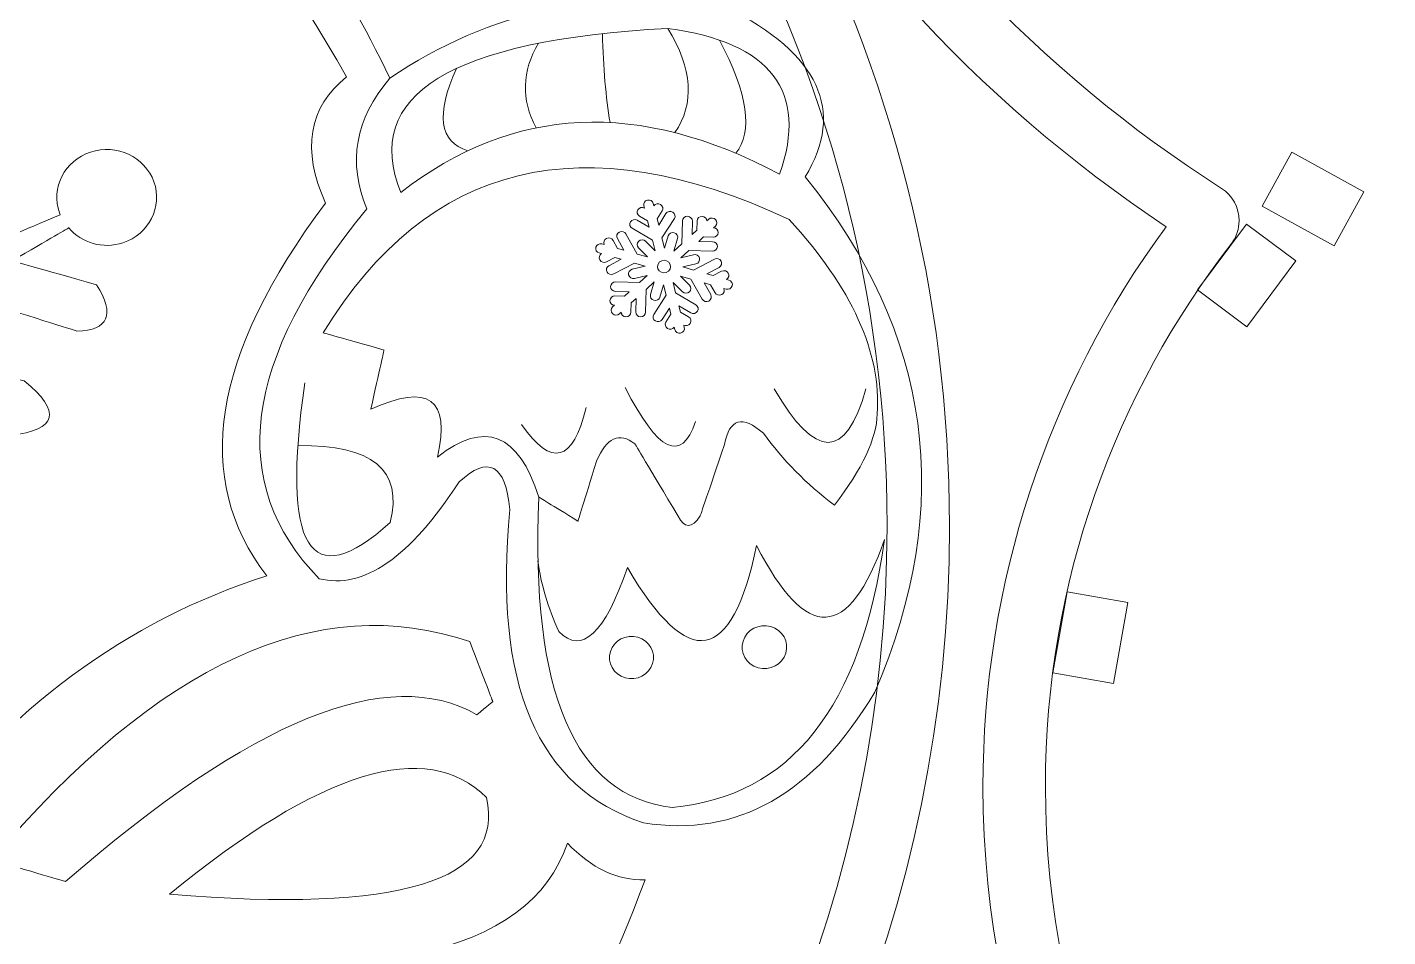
# Model space of a CAD drawing. Header units: centimetres. Extents: x -18.2 to 18.2, y -16.7 to 17.1.
# Drawn here: x 2.23 to 8.85, y 0.94 to 5.37 of the extents above; entities that cross this region are included whole.
import ezdxf

# ---------------------------------------------------------------- set-up
doc = ezdxf.new("R2010")
doc.units = ezdxf.units.CM
doc.header["$MEASUREMENT"] = 0
doc.layers.add('layer 1', color=7, linetype='Continuous')

msp = doc.modelspace()

# ---------------------------------------------------------------- linework, layer by layer
at = {"layer": 'layer 1', "color": 177, "lineweight": 9}
for points, knots in [([(-4.62021, 11.26746), (-4.61957, 10.23036), (-4.32244, 9.32137), (-3.72882, 8.54049), (-3.72882, 8.54049), (-5.59905, 7.29382), (-6.7272, 5.20259), (-6.7272, 2.94299), (-6.7272, 2.94299), (-6.7272, -0.77019), (-3.7169, -3.78052), (-0.00371, -3.78052), (-0.00371, -3.78052), (3.70947, -3.78052), (6.71978, -0.77019), (6.71978, 2.94299), (6.71978, 2.94299), (6.71978, 5.19749), (5.59665, 7.28476), (3.73376, 8.53225), (3.73376, 8.53225), (4.29677, 9.34154), (4.61279, 10.27173), (4.61279, 11.26746), (4.61279, 11.26746), (4.61279, 11.36844), (4.6092, 11.46856), (4.6028, 11.56792), (4.6028, 11.56792), (4.83694, 11.6119), (4.95529, 11.80835), (4.9578, 12.15734), (4.9578, 12.15734), (4.8979, 12.57682), (4.70947, 12.75085), (4.39249, 12.67949), (4.39249, 12.67949), (4.333, 12.86468), (4.26222, 13.04478), (4.18083, 13.21897), (4.18083, 13.21897), (3.74285, 14.26376), (2.95294, 15.02855), (1.81111, 15.51332), (1.81111, 15.51332), (1.79586, 15.51984), (1.78054, 15.52623), (1.7652, 15.5326), (1.7652, 15.5326), (1.75055, 15.53867), (1.73581, 15.54465), (1.72105, 15.55063), (1.72105, 15.55063), (1.70841, 15.55573), (1.69583, 15.56097), (1.68313, 15.56596), (1.68313, 15.56596), (1.50908, 15.63513), (1.32725, 15.69809), (1.13757, 15.75482), (1.13757, 15.75482), (1.79289, 16.91115), (-1.48764, 17.12925), (-1.01308, 15.79266), (-1.01308, 15.79266), (-1.13914, 15.75604), (-1.26186, 15.71674), (-1.38133, 15.67483), (-1.38133, 15.67483), (-1.8518, 15.5279), (-2.28995, 15.30774), (-2.68237, 15.02764), (-2.68237, 15.02764), (-3.27133, 14.62313), (-3.72694, 14.11149), (-4.04914, 13.4927), (-4.04914, 13.4927), (-4.1433, 13.32189), (-4.22718, 13.14461), (-4.29945, 12.96147), (-4.29945, 12.96147), (-4.64074, 12.93332), (-4.80315, 12.73023), (-4.78664, 12.35224), (-4.78664, 12.35224), (-4.80432, 12.08282), (-4.73894, 11.89565), (-4.59052, 11.79069), (-4.59052, 11.79069), (-4.6099, 11.61892), (-4.62021, 11.44441), (-4.62021, 11.26746)], [0, 0, 0, 0, 0.0416667, 0.0416667, 0.0416667, 0.0416667, 0.0833333, 0.0833333, 0.0833333, 0.0833333, 0.125, 0.125, 0.125, 0.125, 0.1666667, 0.1666667, 0.1666667, 0.1666667, 0.2083333, 0.2083333, 0.2083333, 0.2083333, 0.25, 0.25, 0.25, 0.25, 0.2916667, 0.2916667, 0.2916667, 0.2916667, 0.3333333, 0.3333333, 0.3333333, 0.3333333, 0.375, 0.375, 0.375, 0.375, 0.4166667, 0.4166667, 0.4166667, 0.4166667, 0.4583333, 0.4583333, 0.4583333, 0.4583333, 0.5, 0.5, 0.5, 0.5, 0.5416667, 0.5416667, 0.5416667, 0.5416667, 0.5833333, 0.5833333, 0.5833333, 0.5833333, 0.625, 0.625, 0.625, 0.625, 0.6666667, 0.6666667, 0.6666667, 0.6666667, 0.7083333, 0.7083333, 0.7083333, 0.7083333, 0.75, 0.75, 0.75, 0.75, 0.7916667, 0.7916667, 0.7916667, 0.7916667, 0.8333333, 0.8333333, 0.8333333, 0.8333333, 0.875, 0.875, 0.875, 0.875, 0.9166667, 0.9166667, 0.9166667, 0.9166667, 1, 1, 1, 1]), ([(11.49934, -2.94415), (14.04886, -2.94415), (16.11584, -0.87717), (16.11584, 1.67235), (16.11584, 1.67235), (16.11584, 2.66808), (15.79982, 3.59827), (15.23681, 4.40756), (15.23681, 4.40756), (17.0997, 5.65505), (18.22283, 7.74232), (18.22283, 9.99682), (18.22283, 9.99682), (18.22283, 13.71), (15.21252, 16.72033), (11.49934, 16.72033), (11.49934, 16.72033), (7.78615, 16.72033), (4.77585, 13.71), (4.77585, 9.99682), (4.77585, 9.99682), (4.77585, 7.73722), (5.904, 5.64599), (7.77423, 4.39932), (7.77423, 4.39932), (7.1935, 3.60753), (6.88284, 2.65731), (6.88284, 1.67235), (6.88284, 1.67235), (6.88284, -0.87717), (8.94982, -2.94415), (11.49934, -2.94415)], [0, 0, 0, 0, 0.1111111, 0.1111111, 0.1111111, 0.1111111, 0.2222222, 0.2222222, 0.2222222, 0.2222222, 0.3333333, 0.3333333, 0.3333333, 0.3333333, 0.4444444, 0.4444444, 0.4444444, 0.4444444, 0.5555556, 0.5555556, 0.5555556, 0.5555556, 0.6666667, 0.6666667, 0.6666667, 0.6666667, 0.7777778, 0.7777778, 0.7777778, 0.7777778, 1, 1, 1, 1]), ([(8.73681, 4.57006), (8.73681, 4.57006), (8.38625, 4.76271), (8.38625, 4.76271), (8.38625, 4.76271), (8.38625, 4.76271), (8.24177, 4.49979), (8.24177, 4.49979), (8.24177, 4.49979), (8.24177, 4.49979), (8.59232, 4.30715), (8.59232, 4.30715), (8.59232, 4.30715), (8.59232, 4.30715), (8.73681, 4.57006), (8.73681, 4.57006)], [0, 0, 0, 0, 0.2, 0.2, 0.2, 0.2, 0.4, 0.4, 0.4, 0.4, 0.6, 0.6, 0.6, 0.6, 1, 1, 1, 1]), ([(8.16608, 4.41261), (8.16608, 4.41261), (7.92701, 4.09192), (7.92701, 4.09192), (7.92701, 4.09192), (7.92701, 4.09192), (8.16753, 3.91261), (8.16753, 3.91261), (8.16753, 3.91261), (8.16753, 3.91261), (8.4066, 4.23331), (8.4066, 4.23331), (8.4066, 4.23331), (8.4066, 4.23331), (8.16608, 4.41261), (8.16608, 4.41261)], [0, 0, 0, 0, 0.2, 0.2, 0.2, 0.2, 0.4, 0.4, 0.4, 0.4, 0.6, 0.6, 0.6, 0.6, 1, 1, 1, 1]), ([(7.29228, 2.62053), (7.29228, 2.62053), (7.22306, 2.22657), (7.22306, 2.22657), (7.22306, 2.22657), (7.22306, 2.22657), (7.51854, 2.17465), (7.51854, 2.17465), (7.51854, 2.17465), (7.51854, 2.17465), (7.58776, 2.56862), (7.58776, 2.56862), (7.58776, 2.56862), (7.58776, 2.56862), (7.29228, 2.62053), (7.29228, 2.62053)], [0, 0, 0, 0, 0.2, 0.2, 0.2, 0.2, 0.4, 0.4, 0.4, 0.4, 0.6, 0.6, 0.6, 0.6, 1, 1, 1, 1])]:
    msp.add_open_spline(points, degree=3, knots=knots, dxfattribs=at)
at = {"layer": 'layer 1', "color": 250, "lineweight": 9}
for points, knots in [([(14.90371, 4.31954), (14.88095, 4.35134), (14.86872, 4.38947), (14.86872, 4.42858), (14.86872, 4.42858), (14.86872, 4.49229), (14.90108, 4.55165), (14.95416, 4.58587), (14.95416, 4.58587), (16.73666, 5.72609), (17.91883, 7.72326), (17.91883, 9.99683), (17.91883, 9.99683), (17.91883, 13.54222), (15.04473, 16.41632), (11.49934, 16.41632), (11.49934, 16.41632), (7.95395, 16.41632), (5.07985, 13.54222), (5.07985, 9.99683), (5.07985, 9.99683), (5.07985, 7.72365), (6.26162, 5.72678), (8.04405, 4.58616), (8.04405, 4.58616), (8.09758, 4.55165), (8.12993, 4.49229), (8.12993, 4.42858), (8.12993, 4.42858), (8.12993, 4.38947), (8.1177, 4.35134), (8.09495, 4.31952), (8.09495, 4.31952), (7.52591, 3.58883), (7.18684, 2.67023), (7.18684, 1.67235), (7.18684, 1.67235), (7.18684, -0.70938), (9.11761, -2.64015), (11.49934, -2.64015), (11.49934, -2.64015), (13.88107, -2.64015), (15.81184, -0.70938), (15.81184, 1.67235), (15.81184, 1.67235), (15.81184, 2.67024), (15.47276, 3.58885), (14.90371, 4.31954)], [0, 0, 0, 0, 0.0769231, 0.0769231, 0.0769231, 0.0769231, 0.1538462, 0.1538462, 0.1538462, 0.1538462, 0.2307692, 0.2307692, 0.2307692, 0.2307692, 0.3076923, 0.3076923, 0.3076923, 0.3076923, 0.3846154, 0.3846154, 0.3846154, 0.3846154, 0.4615385, 0.4615385, 0.4615385, 0.4615385, 0.5384615, 0.5384615, 0.5384615, 0.5384615, 0.6153846, 0.6153846, 0.6153846, 0.6153846, 0.6923077, 0.6923077, 0.6923077, 0.6923077, 0.7692308, 0.7692308, 0.7692308, 0.7692308, 0.8461538, 0.8461538, 0.8461538, 0.8461538, 1, 1, 1, 1]), ([(3.40066, 8.62027), (3.3779, 8.58847), (3.36567, 8.55034), (3.36567, 8.51123), (3.36567, 8.51123), (3.36567, 8.44752), (3.39803, 8.38816), (3.45111, 8.35394), (3.45111, 8.35394), (5.23361, 7.21372), (6.41578, 5.21655), (6.41578, 2.94298), (6.41578, 2.94298), (6.41578, -0.60241), (3.54168, -3.47651), (-0.00371, -3.47651), (-0.00371, -3.47651), (-3.5491, -3.47651), (-6.4232, -0.60241), (-6.4232, 2.94298), (-6.4232, 2.94298), (-6.4232, 5.21616), (-5.24143, 7.21303), (-3.459, 8.35365), (-3.459, 8.35365), (-3.40547, 8.38816), (-3.37312, 8.44752), (-3.37312, 8.51123), (-3.37312, 8.51123), (-3.37312, 8.55034), (-3.38535, 8.58847), (-3.4081, 8.62029), (-3.4081, 8.62029), (-3.97714, 9.35098), (-4.31621, 10.26958), (-4.31621, 11.26746), (-4.31621, 11.26746), (-4.31621, 13.64919), (-2.38544, 15.57996), (-0.00371, 15.57996), (-0.00371, 15.57996), (2.37802, 15.57996), (4.30879, 13.64919), (4.30879, 11.26746), (4.30879, 11.26746), (4.30879, 10.26957), (3.96971, 9.35096), (3.40066, 8.62027)], [0, 0, 0, 0, 0.0769231, 0.0769231, 0.0769231, 0.0769231, 0.1538462, 0.1538462, 0.1538462, 0.1538462, 0.2307692, 0.2307692, 0.2307692, 0.2307692, 0.3076923, 0.3076923, 0.3076923, 0.3076923, 0.3846154, 0.3846154, 0.3846154, 0.3846154, 0.4615385, 0.4615385, 0.4615385, 0.4615385, 0.5384615, 0.5384615, 0.5384615, 0.5384615, 0.6153846, 0.6153846, 0.6153846, 0.6153846, 0.6923077, 0.6923077, 0.6923077, 0.6923077, 0.7692308, 0.7692308, 0.7692308, 0.7692308, 0.8461538, 0.8461538, 0.8461538, 0.8461538, 1, 1, 1, 1]), ([(-2.09783, 7.38564), (-0.80159, 6.84237), (0.59614, 6.83918), (2.09533, 7.37605), (2.09533, 7.37605), (2.71088, 6.76141), (3.27384, 6.01253), (3.78422, 5.12938), (3.78422, 5.12938), (3.59833, 4.98027), (3.56413, 4.7753), (3.68161, 4.51445), (3.68161, 4.51445), (3.1274, 3.77595), (3.03193, 3.17113), (3.39519, 2.69997), (3.39519, 2.69997), (2.71059, 2.47887), (2.13467, 2.05365), (1.6674, 1.42432), (1.6674, 1.42432), (0.8028, 1.71321), (0.42554, 2.10768), (0.53561, 2.60771), (0.53561, 2.60771), (0.71343, 2.94154), (1.0029, 2.99582), (1.40402, 2.77056), (1.40402, 2.77056), (1.57043, 2.47759), (1.52507, 2.34898), (1.26791, 2.38473), (1.26791, 2.38473), (1.16316, 2.46626), (1.085, 2.44819), (1.03346, 2.33054), (1.03346, 2.33054), (0.93629, 2.12965), (1.08466, 2.0263), (1.4786, 2.02048), (1.4786, 2.02048), (1.92937, 2.22586), (2.03522, 2.5423), (1.79613, 2.96979), (1.79613, 2.96979), (1.61701, 3.22591), (1.3258, 3.3757), (0.92254, 3.41917), (0.92254, 3.41917), (0.99753, 3.57094), (1.13713, 3.63125), (1.34133, 3.6001), (1.34133, 3.6001), (1.87929, 3.45499), (2.14827, 3.38242), (2.14827, 3.38242), (2.14827, 3.38242), (2.3767, 3.41059), (2.39875, 3.49923), (2.21443, 3.64831), (2.21443, 3.64831), (1.75153, 3.75624), (1.52007, 3.81021), (1.52007, 3.81021), (1.52007, 3.81021), (1.81738, 3.97037), (1.96603, 4.05046), (1.96603, 4.05046), (1.96603, 4.05046), (2.30199, 3.9445), (2.46998, 3.89153), (2.46998, 3.89153), (2.46998, 3.89153), (2.62559, 3.89521), (2.65781, 3.9704), (2.56664, 4.11713), (2.56664, 4.11713), (2.29204, 4.19427), (2.15473, 4.23285), (2.15473, 4.23285), (2.15473, 4.23285), (2.33927, 4.34028), (2.43154, 4.394), (2.43154, 4.394), (2.43154, 4.394), (2.49407, 4.32075), (2.59655, 4.28878), (2.69524, 4.32138), (2.69524, 4.32138), (2.8221, 4.36328), (2.88963, 4.49615), (2.84605, 4.61814), (2.84605, 4.61814), (2.80247, 4.74012), (2.66429, 4.80505), (2.53742, 4.76315), (2.53742, 4.76315), (2.41055, 4.72124), (2.34303, 4.58837), (2.3866, 4.46639), (2.3866, 4.46639), (2.38765, 4.46347), (2.38875, 4.46058), (2.3899, 4.45773), (2.3899, 4.45773), (2.19189, 4.37433), (2.09294, 4.33252), (2.09294, 4.33252), (2.09294, 4.33252), (2.14308, 4.55115), (2.16815, 4.66047), (2.16815, 4.66047), (2.16815, 4.66047), (2.12298, 4.82318), (2.04964, 4.83866), (1.94812, 4.7069), (1.94812, 4.7069), (1.85886, 4.37786), (1.81423, 4.21334), (1.81423, 4.21334), (1.81423, 4.21334), (1.52363, 4.10961), (1.37833, 4.05775), (1.37833, 4.05775), (1.37833, 4.05775), (1.49527, 4.4747), (1.55374, 4.68317), (1.55374, 4.68317), (1.55374, 4.68317), (1.50799, 4.8348), (1.43213, 4.84977), (1.32617, 4.7281), (1.32617, 4.7281), (1.1706, 4.13763), (1.08989, 3.83918), (1.08404, 3.83274), (1.08404, 3.83274), (0.82432, 3.73273), (0.69447, 3.68273), (0.69447, 3.68273), (0.69447, 3.68273), (0.81952, 4.13335), (0.88205, 4.35866), (0.88205, 4.35866), (0.88205, 4.35866), (0.86347, 4.53563), (0.77186, 4.56089), (0.60721, 4.43443), (0.60721, 4.43443), (0.32856, 4.12806), (0.18924, 3.97487), (0.18924, 3.97487), (0.18924, 3.97487), (0.13816, 4.23431), (0.12965, 4.38114), (0.12965, 4.38114), (0.12965, 4.38114), (0.57445, 4.8276), (0.77981, 5.03373), (0.77981, 5.03373), (0.77981, 5.03373), (0.80427, 5.18847), (0.74148, 5.22422), (0.59144, 5.14099), (0.59144, 5.14099), (0.28999, 4.8458), (0.13927, 4.69821), (0.13927, 4.69821), (0.13927, 4.69821), (0.09162, 4.97816), (0.06779, 5.11812), (0.06779, 5.11812), (0.06779, 5.11812), (0.32932, 5.36331), (0.46009, 5.48591), (0.46009, 5.48591), (0.46009, 5.48591), (0.49427, 5.65969), (0.43654, 5.71228), (0.28688, 5.64369), (0.28688, 5.64369), (0.11328, 5.48306), (0.02649, 5.40274), (0.02649, 5.40274), (0.02649, 5.40274), (0.0104, 5.61694), (0.00415, 5.72703), (0.00415, 5.72703), (0.00415, 5.72703), (0.00876, 5.72824), (0.01338, 5.7296), (0.01796, 5.73111), (0.01796, 5.73111), (0.13338, 5.76924), (0.19482, 5.89011), (0.15517, 6.0011), (0.15517, 6.0011), (0.11552, 6.11209), (-0.0102, 6.17115), (-0.12562, 6.13303), (-0.12562, 6.13303), (-0.24105, 6.09491), (-0.30248, 5.97403), (-0.26283, 5.86305), (-0.26283, 5.86305), (-0.23537, 5.78616), (-0.16658, 5.73418), (-0.08854, 5.72219), (-0.08854, 5.72219), (-0.07768, 5.50757), (-0.07036, 5.38624), (-0.07036, 5.38624), (-0.07036, 5.38624), (-0.28815, 5.56738), (-0.39705, 5.65795), (-0.39705, 5.65795), (-0.39705, 5.65795), (-0.52412, 5.64661), (-0.56526, 5.57943), (-0.52045, 5.45644), (-0.52045, 5.45644), (-0.2568, 5.26721), (-0.12735, 5.11944), (-0.12735, 5.11944), (-0.12735, 5.11944), (-0.14225, 4.78525), (-0.14734, 4.67131), (-0.14734, 4.67131), (-0.14734, 4.67131), (-0.51583, 4.98861), (-0.70008, 5.14727), (-0.70008, 5.14727), (-0.70008, 5.14727), (-0.84384, 5.18279), (-0.88262, 5.1222), (-0.81644, 4.96551), (-0.81644, 4.96551), (-0.38633, 4.5885), (-0.16503, 4.35473), (-0.16503, 4.35473), (-0.16503, 4.35473), (-0.12277, 4.04846), (-0.10788, 3.94059), (-0.10788, 3.94059), (-0.10788, 3.94059), (-0.51361, 4.28692), (-0.71647, 4.46008), (-0.71647, 4.46008), (-0.71647, 4.46008), (-0.87294, 4.50101), (-0.93706, 4.44368), (-0.90883, 4.28809), (-0.90883, 4.28809), (-0.75535, 3.85845), (-0.67861, 3.64364), (-0.67861, 3.64364), (-0.67861, 3.64364), (-0.94724, 3.76409), (-1.08156, 3.82431), (-1.08156, 3.82431), (-1.08156, 3.82431), (-1.27224, 4.44823), (-1.36758, 4.7602), (-1.36758, 4.7602), (-1.36758, 4.7602), (-1.46475, 4.83669), (-1.53682, 4.81289), (-1.58378, 4.68879), (-1.58378, 4.68879), (-1.44299, 4.24206), (-1.3726, 4.01869), (-1.3726, 4.01869), (-1.3726, 4.01869), (-1.64941, 4.15451), (-1.78782, 4.22243), (-1.78782, 4.22243), (-1.78782, 4.22243), (-1.90576, 4.545), (-1.96473, 4.7063), (-1.96473, 4.7063), (-1.96473, 4.7063), (-2.0689, 4.81739), (-2.13544, 4.80445), (-2.16438, 4.66747), (-2.16438, 4.66747), (-2.08645, 4.41173), (-2.04748, 4.28386), (-2.04748, 4.28386), (-2.04748, 4.28386), (-2.23062, 4.36799), (-2.32489, 4.41357), (-2.32489, 4.41357), (-2.32489, 4.41357), (-2.3024, 4.46477), (-2.29869, 4.52382), (-2.31894, 4.58052), (-2.31894, 4.58052), (-2.36259, 4.70271), (-2.50099, 4.76773), (-2.62806, 4.72576), (-2.62806, 4.72576), (-2.75514, 4.68379), (-2.82277, 4.55072), (-2.77912, 4.42854), (-2.77912, 4.42854), (-2.73547, 4.30635), (-2.59707, 4.24133), (-2.47, 4.2833), (-2.47, 4.2833), (-2.43129, 4.29608), (-2.39807, 4.31734), (-2.37186, 4.34415), (-2.37186, 4.34415), (-2.20562, 4.24096), (-2.12249, 4.18936), (-2.12249, 4.18936), (-2.12249, 4.18936), (-2.38117, 4.10522), (-2.5105, 4.06315), (-2.5105, 4.06315), (-2.5105, 4.06315), (-2.61255, 3.99221), (-2.59236, 3.93754), (-2.4499, 3.89917), (-2.4499, 3.89917), (-2.09342, 4.0027), (-1.91519, 4.05446), (-1.91519, 4.05446), (-1.91519, 4.05446), (-1.65378, 3.8903), (-1.52308, 3.80822), (-1.52308, 3.80822), (-1.52308, 3.80822), (-1.97712, 3.65826), (-2.22096, 3.57773), (-2.25458, 3.56662), (-2.25458, 3.56662), (-2.31465, 3.4771), (-2.28929, 3.40801), (-2.17852, 3.35933), (-2.17852, 3.35933), (-1.55423, 3.55518), (-1.24208, 3.65311), (-1.24208, 3.65311), (-1.24208, 3.65311), (-0.95026, 3.50155), (-0.80434, 3.42578), (-0.80434, 3.42578), (-0.80434, 3.42578), (-1.31431, 3.31828), (-1.62789, 3.11721), (-1.74506, 2.82257), (-1.74506, 2.82257), (-1.90559, 2.36146), (-1.71467, 2.0901), (-1.17226, 2.0085), (-1.17226, 2.0085), (-0.90689, 2.09309), (-0.83495, 2.21498), (-0.95644, 2.37417), (-0.95644, 2.37417), (-1.0236, 2.44865), (-1.14723, 2.44139), (-1.32733, 2.35238), (-1.32733, 2.35238), (-1.52825, 2.4477), (-1.54059, 2.60631), (-1.36438, 2.82822), (-1.36438, 2.82822), (-0.99877, 3.03586), (-0.71034, 2.9878), (-0.49909, 2.68404), (-0.49909, 2.68404), (-0.26937, 2.15126), (-0.6296, 1.72368), (-1.57979, 1.4013), (-1.57979, 1.4013), (-2.16696, 2.13713), (-2.72129, 2.56866), (-3.24279, 2.69588), (-3.24279, 2.69588), (-2.97475, 3.38806), (-3.09366, 3.98405), (-3.59952, 4.48386), (-3.59952, 4.48386), (-3.55291, 4.78974), (-3.60897, 5.0256), (-3.76768, 5.19142), (-3.76768, 5.19142), (-3.32845, 5.98959), (-2.77183, 6.721), (-2.09783, 7.38564)], [0, 0, 0, 0, 0.010101, 0.010101, 0.010101, 0.010101, 0.020202, 0.020202, 0.020202, 0.020202, 0.030303, 0.030303, 0.030303, 0.030303, 0.040404, 0.040404, 0.040404, 0.040404, 0.0505051, 0.0505051, 0.0505051, 0.0505051, 0.0606061, 0.0606061, 0.0606061, 0.0606061, 0.0707071, 0.0707071, 0.0707071, 0.0707071, 0.0808081, 0.0808081, 0.0808081, 0.0808081, 0.0909091, 0.0909091, 0.0909091, 0.0909091, 0.1010101, 0.1010101, 0.1010101, 0.1010101, 0.1111111, 0.1111111, 0.1111111, 0.1111111, 0.1212121, 0.1212121, 0.1212121, 0.1212121, 0.1313131, 0.1313131, 0.1313131, 0.1313131, 0.1414141, 0.1414141, 0.1414141, 0.1414141, 0.1515152, 0.1515152, 0.1515152, 0.1515152, 0.1616162, 0.1616162, 0.1616162, 0.1616162, 0.1717172, 0.1717172, 0.1717172, 0.1717172, 0.1818182, 0.1818182, 0.1818182, 0.1818182, 0.1919192, 0.1919192, 0.1919192, 0.1919192, 0.2020202, 0.2020202, 0.2020202, 0.2020202, 0.2121212, 0.2121212, 0.2121212, 0.2121212, 0.2222222, 0.2222222, 0.2222222, 0.2222222, 0.2323232, 0.2323232, 0.2323232, 0.2323232, 0.2424242, 0.2424242, 0.2424242, 0.2424242, 0.2525253, 0.2525253, 0.2525253, 0.2525253, 0.2626263, 0.2626263, 0.2626263, 0.2626263, 0.2727273, 0.2727273, 0.2727273, 0.2727273, 0.2828283, 0.2828283, 0.2828283, 0.2828283, 0.2929293, 0.2929293, 0.2929293, 0.2929293, 0.3030303, 0.3030303, 0.3030303, 0.3030303, 0.3131313, 0.3131313, 0.3131313, 0.3131313, 0.3232323, 0.3232323, 0.3232323, 0.3232323, 0.3333333, 0.3333333, 0.3333333, 0.3333333, 0.3434343, 0.3434343, 0.3434343, 0.3434343, 0.3535354, 0.3535354, 0.3535354, 0.3535354, 0.3636364, 0.3636364, 0.3636364, 0.3636364, 0.3737374, 0.3737374, 0.3737374, 0.3737374, 0.3838384, 0.3838384, 0.3838384, 0.3838384, 0.3939394, 0.3939394, 0.3939394, 0.3939394, 0.4040404, 0.4040404, 0.4040404, 0.4040404, 0.4141414, 0.4141414, 0.4141414, 0.4141414, 0.4242424, 0.4242424, 0.4242424, 0.4242424, 0.4343434, 0.4343434, 0.4343434, 0.4343434, 0.4444444, 0.4444444, 0.4444444, 0.4444444, 0.4545455, 0.4545455, 0.4545455, 0.4545455, 0.4646465, 0.4646465, 0.4646465, 0.4646465, 0.4747475, 0.4747475, 0.4747475, 0.4747475, 0.4848485, 0.4848485, 0.4848485, 0.4848485, 0.4949495, 0.4949495, 0.4949495, 0.4949495, 0.5050505, 0.5050505, 0.5050505, 0.5050505, 0.5151515, 0.5151515, 0.5151515, 0.5151515, 0.5252525, 0.5252525, 0.5252525, 0.5252525, 0.5353535, 0.5353535, 0.5353535, 0.5353535, 0.5454545, 0.5454545, 0.5454545, 0.5454545, 0.5555556, 0.5555556, 0.5555556, 0.5555556, 0.5656566, 0.5656566, 0.5656566, 0.5656566, 0.5757576, 0.5757576, 0.5757576, 0.5757576, 0.5858586, 0.5858586, 0.5858586, 0.5858586, 0.5959596, 0.5959596, 0.5959596, 0.5959596, 0.6060606, 0.6060606, 0.6060606, 0.6060606, 0.6161616, 0.6161616, 0.6161616, 0.6161616, 0.6262626, 0.6262626, 0.6262626, 0.6262626, 0.6363636, 0.6363636, 0.6363636, 0.6363636, 0.6464646, 0.6464646, 0.6464646, 0.6464646, 0.6565657, 0.6565657, 0.6565657, 0.6565657, 0.6666667, 0.6666667, 0.6666667, 0.6666667, 0.6767677, 0.6767677, 0.6767677, 0.6767677, 0.6868687, 0.6868687, 0.6868687, 0.6868687, 0.6969697, 0.6969697, 0.6969697, 0.6969697, 0.7070707, 0.7070707, 0.7070707, 0.7070707, 0.7171717, 0.7171717, 0.7171717, 0.7171717, 0.7272727, 0.7272727, 0.7272727, 0.7272727, 0.7373737, 0.7373737, 0.7373737, 0.7373737, 0.7474747, 0.7474747, 0.7474747, 0.7474747, 0.7575758, 0.7575758, 0.7575758, 0.7575758, 0.7676768, 0.7676768, 0.7676768, 0.7676768, 0.7777778, 0.7777778, 0.7777778, 0.7777778, 0.7878788, 0.7878788, 0.7878788, 0.7878788, 0.7979798, 0.7979798, 0.7979798, 0.7979798, 0.8080808, 0.8080808, 0.8080808, 0.8080808, 0.8181818, 0.8181818, 0.8181818, 0.8181818, 0.8282828, 0.8282828, 0.8282828, 0.8282828, 0.8383838, 0.8383838, 0.8383838, 0.8383838, 0.8484848, 0.8484848, 0.8484848, 0.8484848, 0.8585859, 0.8585859, 0.8585859, 0.8585859, 0.8686869, 0.8686869, 0.8686869, 0.8686869, 0.8787879, 0.8787879, 0.8787879, 0.8787879, 0.8888889, 0.8888889, 0.8888889, 0.8888889, 0.8989899, 0.8989899, 0.8989899, 0.8989899, 0.9090909, 0.9090909, 0.9090909, 0.9090909, 0.9191919, 0.9191919, 0.9191919, 0.9191919, 0.9292929, 0.9292929, 0.9292929, 0.9292929, 0.9393939, 0.9393939, 0.9393939, 0.9393939, 0.9494949, 0.9494949, 0.9494949, 0.9494949, 0.959596, 0.959596, 0.959596, 0.959596, 0.969697, 0.969697, 0.969697, 0.969697, 0.979798, 0.979798, 0.979798, 0.979798, 1, 1, 1, 1]), ([(4.41823, 2.0225), (4.47003, 2.06544), (4.49594, 2.08691), (4.49594, 2.08691), (4.49594, 2.08691), (4.49594, 2.08691), (4.45847, 2.18428), (4.38352, 2.37903), (4.38352, 2.37903), (3.64539, 2.63051), (2.86957, 2.27614), (2.05608, 1.31593), (2.05608, 1.31593), (2.29613, 1.24543), (2.41614, 1.21019), (2.41614, 1.21019), (2.41614, 1.21019), (3.32127, 2.00008), (3.98863, 2.27086), (4.41823, 2.0225)], [0, 0, 0, 0, 0.1666667, 0.1666667, 0.1666667, 0.1666667, 0.3333333, 0.3333333, 0.3333333, 0.3333333, 0.5, 0.5, 0.5, 0.5, 0.6666667, 0.6666667, 0.6666667, 0.6666667, 1, 1, 1, 1]), ([(2.9216, 1.14857), (4.04385, 1.05501), (4.55846, 1.21206), (4.46544, 1.61973), (4.46544, 1.61973), (4.17271, 1.9101), (3.6581, 1.75305), (2.9216, 1.14857)], [0, 0, 0, 0, 0.3333333, 0.3333333, 0.3333333, 0.3333333, 1, 1, 1, 1]), ([(2.37614, 0.66815), (2.32994, 0.75345), (2.35838, 0.82419), (2.46145, 0.88036), (2.46145, 0.88036), (3.87994, 0.6782), (4.67916, 0.85049), (4.85913, 1.39724), (4.85913, 1.39724), (4.97684, 1.27488), (5.10293, 1.21516), (5.23739, 1.21808), (5.23739, 1.21808), (4.95513, 0.46615), (4.62194, -0.10099), (4.2378, -0.48335), (4.2378, -0.48335), (3.94197, 0.45955), (3.32142, 0.84338), (2.37614, 0.66815)], [0, 0, 0, 0, 0.1666667, 0.1666667, 0.1666667, 0.1666667, 0.3333333, 0.3333333, 0.3333333, 0.3333333, 0.5, 0.5, 0.5, 0.5, 0.6666667, 0.6666667, 0.6666667, 0.6666667, 1, 1, 1, 1])]:
    msp.add_open_spline(points, degree=3, knots=knots, dxfattribs=at)
at = {"layer": 'layer 1', "lineweight": 9}
for points, knots in [([(4.0655, 7.33538), (4.87719, 6.7361), (5.40069, 6.11334), (5.63602, 5.4671), (5.63602, 5.4671), (5.02825, 5.56795), (4.48137, 5.4533), (3.99535, 5.12315), (3.99535, 5.12315), (3.74828, 5.63027), (3.49274, 6.01343), (3.22873, 6.27261)], [0, 0, 0, 0, 0.25, 0.25, 0.25, 0.25, 0.5, 0.5, 0.5, 0.5, 1, 1, 1, 1]), ([(5.34861, 5.36549), (4.29032, 5.30769), (3.85668, 5.04141), (4.0477, 4.56665), (4.0477, 4.56665), (4.59535, 4.99121), (5.21035, 5.02056), (5.8927, 4.65473), (5.8927, 4.65473), (6.03307, 5.05925), (5.85171, 5.29617), (5.34861, 5.36549)], [0, 0, 0, 0, 0.25, 0.25, 0.25, 0.25, 0.5, 0.5, 0.5, 0.5, 1, 1, 1, 1]), ([(3.99535, 5.12315), (3.8258, 4.92401), (3.78839, 4.7121), (3.88311, 4.48743), (3.88311, 4.48743), (3.27681, 3.75091), (3.19918, 3.15024), (3.65021, 2.68543), (3.65021, 2.68543), (3.86604, 2.63127), (4.09316, 2.78822), (4.33158, 3.15627), (4.33158, 3.15627), (4.47468, 3.28749), (4.55733, 3.24296), (4.57953, 3.02267), (4.57953, 3.02267), (4.49619, 2.17318), (4.71308, 1.66442), (5.23021, 1.49641)], [0, 0, 0, 0, 0.1666667, 0.1666667, 0.1666667, 0.1666667, 0.3333333, 0.3333333, 0.3333333, 0.3333333, 0.5, 0.5, 0.5, 0.5, 0.6666667, 0.6666667, 0.6666667, 0.6666667, 1, 1, 1, 1]), ([(3.96632, 3.79895), (3.76903, 3.8551), (3.6704, 3.88318), (3.6704, 3.88318), (3.6704, 3.88318), (4.17964, 4.71837), (4.93566, 4.90244), (5.93842, 4.43539), (5.93842, 4.43539), (6.24503, 4.10182), (6.3882, 3.78599), (6.36791, 3.4879), (6.36791, 3.4879), (6.3647, 3.36819), (6.29519, 3.21986), (6.1594, 3.04292), (6.1594, 3.04292), (6.02227, 3.14768), (5.90723, 3.26448), (5.81429, 3.39331), (5.81429, 3.39331), (5.71085, 3.48326), (5.6476, 3.46496), (5.62455, 3.33843), (5.62455, 3.33843), (5.54534, 3.1069), (5.50573, 2.99113), (5.50573, 2.99113), (5.50573, 2.99113), (5.46507, 2.92972), (5.42922, 2.92941), (5.39816, 2.99023), (5.39816, 2.99023), (5.25786, 3.22502), (5.18771, 3.34241), (5.18771, 3.34241), (5.18771, 3.34241), (5.11247, 3.4009), (5.05016, 3.37279), (5.00081, 3.25807), (5.00081, 3.25807), (4.9408, 3.06309), (4.91079, 2.9656), (4.91079, 2.9656), (4.91079, 2.9656), (4.78387, 3.04373), (4.72041, 3.08281), (4.72041, 3.08281), (4.72041, 3.08281), (4.62148, 3.39351), (4.45673, 3.45855), (4.22619, 3.27793)], [0, 0, 0, 0, 0.0714286, 0.0714286, 0.0714286, 0.0714286, 0.1428571, 0.1428571, 0.1428571, 0.1428571, 0.2142857, 0.2142857, 0.2142857, 0.2142857, 0.2857143, 0.2857143, 0.2857143, 0.2857143, 0.3571429, 0.3571429, 0.3571429, 0.3571429, 0.4285714, 0.4285714, 0.4285714, 0.4285714, 0.5, 0.5, 0.5, 0.5, 0.5714286, 0.5714286, 0.5714286, 0.5714286, 0.6428571, 0.6428571, 0.6428571, 0.6428571, 0.7142857, 0.7142857, 0.7142857, 0.7142857, 0.7857143, 0.7857143, 0.7857143, 0.7857143, 0.8571429, 0.8571429, 0.8571429, 0.8571429, 1, 1, 1, 1]), ([(6.01689, 4.6423), (6.6352, 3.87923), (6.74825, 3.04281), (6.35604, 2.13303), (6.35604, 2.13303), (6.0605, 1.63578), (5.68522, 1.42357), (5.23021, 1.49641)], [0, 0, 0, 0, 0.3333333, 0.3333333, 0.3333333, 0.3333333, 1, 1, 1, 1]), ([(5.46601, 4.36153), (5.46601, 4.36153), (5.46768, 4.42666), (5.46768, 4.42666), (5.46768, 4.42666), (5.468, 4.4393), (5.45755, 4.44986), (5.4444, 4.45017), (5.4444, 4.45017), (5.43126, 4.45049), (5.42027, 4.44043), (5.41994, 4.42779), (5.41994, 4.42779), (5.41994, 4.42779), (5.4171, 4.31689), (5.4171, 4.31689), (5.4171, 4.31689), (5.4171, 4.31689), (5.37723, 4.28049), (5.37723, 4.28049), (5.37723, 4.28049), (5.37723, 4.28049), (5.3956, 4.34166), (5.3956, 4.34166), (5.3956, 4.34166), (5.39925, 4.35381), (5.39193, 4.36658), (5.37929, 4.37009), (5.37929, 4.37009), (5.36666, 4.3736), (5.35338, 4.36655), (5.34973, 4.3544), (5.34973, 4.3544), (5.34973, 4.3544), (5.33196, 4.29524), (5.33196, 4.29524), (5.33196, 4.29524), (5.33196, 4.29524), (5.31962, 4.34464), (5.31962, 4.34464), (5.31962, 4.34464), (5.31962, 4.34464), (5.38001, 4.43915), (5.38001, 4.43915), (5.38001, 4.43915), (5.3869, 4.44993), (5.38337, 4.46411), (5.37217, 4.47073), (5.37217, 4.47073), (5.36096, 4.47735), (5.34621, 4.47396), (5.33933, 4.46319), (5.33933, 4.46319), (5.33933, 4.46319), (5.30386, 4.40768), (5.30386, 4.40768), (5.30386, 4.40768), (5.30386, 4.40768), (5.29624, 4.43817), (5.29624, 4.43817), (5.29624, 4.43817), (5.29624, 4.43817), (5.32048, 4.47609), (5.32048, 4.47609), (5.32048, 4.47609), (5.32736, 4.48686), (5.32383, 4.50105), (5.31263, 4.50766), (5.31263, 4.50766), (5.3018, 4.51407), (5.28765, 4.51111), (5.2805, 4.50116), (5.2805, 4.50116), (5.2805, 4.50116), (5.2777, 4.51236), (5.2777, 4.51236), (5.2777, 4.51236), (5.27463, 4.52465), (5.2617, 4.53227), (5.24891, 4.52932), (5.24891, 4.52932), (5.23612, 4.52636), (5.2282, 4.51393), (5.23127, 4.50163), (5.23127, 4.50163), (5.23127, 4.50163), (5.23408, 4.49045), (5.23408, 4.49045), (5.23408, 4.49045), (5.22301, 4.49618), (5.20899, 4.49263), (5.20238, 4.48219), (5.20238, 4.48219), (5.19552, 4.47141), (5.19909, 4.45723), (5.21031, 4.45064), (5.21031, 4.45064), (5.21031, 4.45064), (5.24981, 4.42744), (5.24981, 4.42744), (5.24981, 4.42744), (5.24981, 4.42744), (5.25743, 4.39696), (5.25743, 4.39696), (5.25743, 4.39696), (5.25743, 4.39696), (5.19961, 4.43091), (5.19961, 4.43091), (5.19961, 4.43091), (5.18838, 4.4375), (5.17364, 4.43407), (5.16679, 4.42329), (5.16679, 4.42329), (5.15993, 4.41249), (5.1635, 4.39832), (5.17472, 4.39173), (5.17472, 4.39173), (5.17472, 4.39173), (5.27319, 4.33391), (5.27319, 4.33391), (5.27319, 4.33391), (5.27319, 4.33391), (5.28604, 4.28251), (5.28604, 4.28251), (5.28604, 4.28251), (5.28604, 4.28251), (5.24012, 4.3284), (5.24012, 4.3284), (5.24012, 4.3284), (5.231, 4.33751), (5.21584, 4.33779), (5.20637, 4.32903), (5.20637, 4.32903), (5.19689, 4.32025), (5.19659, 4.30568), (5.20571, 4.29657), (5.20571, 4.29657), (5.20571, 4.29657), (5.25011, 4.25219), (5.25011, 4.25219), (5.25011, 4.25219), (5.25011, 4.25219), (5.19945, 4.26661), (5.19945, 4.26661), (5.19945, 4.26661), (5.19945, 4.26661), (5.14452, 4.36416), (5.14452, 4.36416), (5.14452, 4.36416), (5.13826, 4.37528), (5.12372, 4.37944), (5.11216, 4.37342), (5.11216, 4.37342), (5.1006, 4.3674), (5.09627, 4.35342), (5.10253, 4.3423), (5.10253, 4.3423), (5.10253, 4.3423), (5.13478, 4.28501), (5.13478, 4.28501), (5.13478, 4.28501), (5.13478, 4.28501), (5.10352, 4.29391), (5.10352, 4.29391), (5.10352, 4.29391), (5.10352, 4.29391), (5.08148, 4.33305), (5.08148, 4.33305), (5.08148, 4.33305), (5.07522, 4.34418), (5.06068, 4.34833), (5.04912, 4.34231), (5.04912, 4.34231), (5.03794, 4.33649), (5.03352, 4.32323), (5.03891, 4.3123), (5.03891, 4.3123), (5.03891, 4.3123), (5.02743, 4.31557), (5.02743, 4.31557), (5.02743, 4.31557), (5.01482, 4.31916), (5.0015, 4.3122), (4.99776, 4.30007), (4.99776, 4.30007), (4.99403, 4.28796), (5.00127, 4.27514), (5.01388, 4.27155), (5.01388, 4.27155), (5.01388, 4.27155), (5.02535, 4.26828), (5.02535, 4.26828), (5.02535, 4.26828), (5.01465, 4.26193), (5.01085, 4.2485), (5.01693, 4.23776), (5.01693, 4.23776), (5.02323, 4.22666), (5.03777, 4.22253), (5.04932, 4.22859), (5.04932, 4.22859), (5.04932, 4.22859), (5.08997, 4.24989), (5.08997, 4.24989), (5.08997, 4.24989), (5.08997, 4.24989), (5.12123, 4.24099), (5.12123, 4.24099), (5.12123, 4.24099), (5.12123, 4.24099), (5.06174, 4.20982), (5.06174, 4.20982), (5.06174, 4.20982), (5.05019, 4.20377), (5.04591, 4.18977), (5.0522, 4.17867), (5.0522, 4.17867), (5.0585, 4.16757), (5.07304, 4.16345), (5.08459, 4.1695), (5.08459, 4.1695), (5.08459, 4.1695), (5.1859, 4.22259), (5.1859, 4.22259), (5.1859, 4.22259), (5.1859, 4.22259), (5.23862, 4.20758), (5.23862, 4.20758), (5.23862, 4.20758), (5.23862, 4.20758), (5.17434, 4.19229), (5.17434, 4.19229), (5.17434, 4.19229), (5.16157, 4.18926), (5.15374, 4.17677), (5.15689, 4.1645), (5.15689, 4.1645), (5.16005, 4.15223), (5.17303, 4.14469), (5.18579, 4.14773), (5.18579, 4.14773), (5.18579, 4.14773), (5.24797, 4.16251), (5.24797, 4.16251), (5.24797, 4.16251), (5.24797, 4.16251), (5.20965, 4.12753), (5.20965, 4.12753), (5.20965, 4.12753), (5.20965, 4.12753), (5.09432, 4.13057), (5.09432, 4.13057), (5.09432, 4.13057), (5.08117, 4.13091), (5.07016, 4.12089), (5.0698, 4.10825), (5.0698, 4.10825), (5.06944, 4.09561), (5.07987, 4.08502), (5.09301, 4.08467), (5.09301, 4.08467), (5.09301, 4.08467), (5.16074, 4.08289), (5.16074, 4.08289), (5.16074, 4.08289), (5.16074, 4.08289), (5.13709, 4.06131), (5.13709, 4.06131), (5.13709, 4.06131), (5.13709, 4.06131), (5.09082, 4.06253), (5.09082, 4.06253), (5.09082, 4.06253), (5.07768, 4.06287), (5.06666, 4.05285), (5.0663, 4.0402), (5.0663, 4.0402), (5.06595, 4.02799), (5.07569, 4.01767), (5.08822, 4.0167), (5.08822, 4.0167), (5.08822, 4.0167), (5.07954, 4.00877), (5.07954, 4.00877), (5.07954, 4.00877), (5.07, 4.00007), (5.06961, 3.98549), (5.07866, 3.97632), (5.07866, 3.97632), (5.08772, 3.96714), (5.10288, 3.96677), (5.11242, 3.97548), (5.11242, 3.97548), (5.11242, 3.97548), (5.1211, 3.9834), (5.1211, 3.9834), (5.1211, 3.9834), (5.12146, 3.97132), (5.13166, 3.96143), (5.14438, 3.96113), (5.14438, 3.96113), (5.15752, 3.96082), (5.16851, 3.97088), (5.16883, 3.98351), (5.16883, 3.98351), (5.16883, 3.98351), (5.16997, 4.02801), (5.16997, 4.02801), (5.16997, 4.02801), (5.16997, 4.02801), (5.19361, 4.04959), (5.19361, 4.04959), (5.19361, 4.04959), (5.19361, 4.04959), (5.19195, 3.98446), (5.19195, 3.98446), (5.19195, 3.98446), (5.19162, 3.97183), (5.20208, 3.96126), (5.21523, 3.96095), (5.21523, 3.96095), (5.22837, 3.96064), (5.23936, 3.97069), (5.23968, 3.98334), (5.23968, 3.98334), (5.23968, 3.98334), (5.24253, 4.09423), (5.24253, 4.09423), (5.24253, 4.09423), (5.24253, 4.09423), (5.2824, 4.13063), (5.2824, 4.13063), (5.2824, 4.13063), (5.2824, 4.13063), (5.26402, 4.06946), (5.26402, 4.06946), (5.26402, 4.06946), (5.26037, 4.05731), (5.2677, 4.04454), (5.28033, 4.04103), (5.28033, 4.04103), (5.29297, 4.03753), (5.30625, 4.04458), (5.3099, 4.05672), (5.3099, 4.05672), (5.3099, 4.05672), (5.32767, 4.11588), (5.32767, 4.11588), (5.32767, 4.11588), (5.32767, 4.11588), (5.34001, 4.06649), (5.34001, 4.06649), (5.34001, 4.06649), (5.34001, 4.06649), (5.27961, 3.97197), (5.27961, 3.97197), (5.27961, 3.97197), (5.27273, 3.96119), (5.27625, 3.94701), (5.28745, 3.94039), (5.28745, 3.94039), (5.29866, 3.93377), (5.31341, 3.93716), (5.32029, 3.94793), (5.32029, 3.94793), (5.32029, 3.94793), (5.35576, 4.00344), (5.35576, 4.00344), (5.35576, 4.00344), (5.35576, 4.00344), (5.36338, 3.97296), (5.36338, 3.97296), (5.36338, 3.97296), (5.36338, 3.97296), (5.33915, 3.93503), (5.33915, 3.93503), (5.33915, 3.93503), (5.33226, 3.92426), (5.33579, 3.91008), (5.34699, 3.90346), (5.34699, 3.90346), (5.35783, 3.89706), (5.37198, 3.90001), (5.37912, 3.90996), (5.37912, 3.90996), (5.37912, 3.90996), (5.38192, 3.89877), (5.38192, 3.89877), (5.38192, 3.89877), (5.38499, 3.88647), (5.39792, 3.87885), (5.41072, 3.88181), (5.41072, 3.88181), (5.4235, 3.88477), (5.43142, 3.8972), (5.42835, 3.90949), (5.42835, 3.90949), (5.42835, 3.90949), (5.42555, 3.92068), (5.42555, 3.92068), (5.42555, 3.92068), (5.43661, 3.91495), (5.45063, 3.91849), (5.45725, 3.92893), (5.45725, 3.92893), (5.4641, 3.93972), (5.46054, 3.9539), (5.44932, 3.96049), (5.44932, 3.96049), (5.44932, 3.96049), (5.40981, 3.98368), (5.40981, 3.98368), (5.40981, 3.98368), (5.40981, 3.98368), (5.40219, 4.01416), (5.40219, 4.01416), (5.40219, 4.01416), (5.40219, 4.01416), (5.46001, 3.98021), (5.46001, 3.98021), (5.46001, 3.98021), (5.47124, 3.97362), (5.48598, 3.97705), (5.49284, 3.98784), (5.49284, 3.98784), (5.49969, 3.99863), (5.49613, 4.01281), (5.4849, 4.0194), (5.4849, 4.0194), (5.4849, 4.0194), (5.38644, 4.07721), (5.38644, 4.07721), (5.38644, 4.07721), (5.38644, 4.07721), (5.37359, 4.12862), (5.37359, 4.12862), (5.37359, 4.12862), (5.37359, 4.12862), (5.4195, 4.08273), (5.4195, 4.08273), (5.4195, 4.08273), (5.42862, 4.07362), (5.44378, 4.07334), (5.45326, 4.0821), (5.45326, 4.0821), (5.46273, 4.09087), (5.46302, 4.10545), (5.45391, 4.11455), (5.45391, 4.11455), (5.45391, 4.11455), (5.4095, 4.15894), (5.4095, 4.15894), (5.4095, 4.15894), (5.4095, 4.15894), (5.46017, 4.14452), (5.46017, 4.14452), (5.46017, 4.14452), (5.46017, 4.14452), (5.5151, 4.04696), (5.5151, 4.04696), (5.5151, 4.04696), (5.52137, 4.03584), (5.5359, 4.03169), (5.54747, 4.0377), (5.54747, 4.0377), (5.55902, 4.04372), (5.56336, 4.05771), (5.55709, 4.06883), (5.55709, 4.06883), (5.55709, 4.06883), (5.52484, 4.12611), (5.52484, 4.12611), (5.52484, 4.12611), (5.52484, 4.12611), (5.5561, 4.11722), (5.5561, 4.11722), (5.5561, 4.11722), (5.5561, 4.11722), (5.57814, 4.07807), (5.57814, 4.07807), (5.57814, 4.07807), (5.5844, 4.06695), (5.59894, 4.06279), (5.6105, 4.06881), (5.6105, 4.06881), (5.62169, 4.07463), (5.6261, 4.0879), (5.62072, 4.09882), (5.62072, 4.09882), (5.62072, 4.09882), (5.63219, 4.09556), (5.63219, 4.09556), (5.63219, 4.09556), (5.6448, 4.09197), (5.65813, 4.09893), (5.66186, 4.11105), (5.66186, 4.11105), (5.66559, 4.12318), (5.65835, 4.13599), (5.64574, 4.13958), (5.64574, 4.13958), (5.64574, 4.13958), (5.63427, 4.14284), (5.63427, 4.14284), (5.63427, 4.14284), (5.64496, 4.14919), (5.64878, 4.16263), (5.64269, 4.17337), (5.64269, 4.17337), (5.6364, 4.18447), (5.62184, 4.18859), (5.61029, 4.18254), (5.61029, 4.18254), (5.61029, 4.18254), (5.56965, 4.16124), (5.56965, 4.16124), (5.56965, 4.16124), (5.56965, 4.16124), (5.5384, 4.17013), (5.5384, 4.17013), (5.5384, 4.17013), (5.5384, 4.17013), (5.59788, 4.20131), (5.59788, 4.20131), (5.59788, 4.20131), (5.60943, 4.20736), (5.61371, 4.22135), (5.60742, 4.23245), (5.60742, 4.23245), (5.60113, 4.24355), (5.58658, 4.24767), (5.57503, 4.24162), (5.57503, 4.24162), (5.57503, 4.24162), (5.47373, 4.18854), (5.47373, 4.18854), (5.47373, 4.18854), (5.47373, 4.18854), (5.42101, 4.20354), (5.42101, 4.20354), (5.42101, 4.20354), (5.42101, 4.20354), (5.48529, 4.21883), (5.48529, 4.21883), (5.48529, 4.21883), (5.49805, 4.22187), (5.50589, 4.23436), (5.50273, 4.24662), (5.50273, 4.24662), (5.49958, 4.2589), (5.48659, 4.26644), (5.47383, 4.2634), (5.47383, 4.2634), (5.47383, 4.2634), (5.41166, 4.24862), (5.41166, 4.24862), (5.41166, 4.24862), (5.41166, 4.24862), (5.44998, 4.28359), (5.44998, 4.28359), (5.44998, 4.28359), (5.44998, 4.28359), (5.5653, 4.28056), (5.5653, 4.28056), (5.5653, 4.28056), (5.57845, 4.28021), (5.58946, 4.29024), (5.58983, 4.30288), (5.58983, 4.30288), (5.59017, 4.31551), (5.57975, 4.32611), (5.56661, 4.32645), (5.56661, 4.32645), (5.56661, 4.32645), (5.49888, 4.32823), (5.49888, 4.32823), (5.49888, 4.32823), (5.49888, 4.32823), (5.52253, 4.34982), (5.52253, 4.34982), (5.52253, 4.34982), (5.52253, 4.34982), (5.56881, 4.3486), (5.56881, 4.3486), (5.56881, 4.3486), (5.58195, 4.34826), (5.59296, 4.35828), (5.59332, 4.37092), (5.59332, 4.37092), (5.59368, 4.38314), (5.58393, 4.39345), (5.5714, 4.39443), (5.5714, 4.39443), (5.5714, 4.39443), (5.58008, 4.40235), (5.58008, 4.40235), (5.58008, 4.40235), (5.58962, 4.41106), (5.59001, 4.42563), (5.58096, 4.43481), (5.58096, 4.43481), (5.5719, 4.44398), (5.55674, 4.44435), (5.54721, 4.43565), (5.54721, 4.43565), (5.54721, 4.43565), (5.53852, 4.42772), (5.53852, 4.42772), (5.53852, 4.42772), (5.53817, 4.4398), (5.52797, 4.44969), (5.51525, 4.45), (5.51525, 4.45), (5.50211, 4.45031), (5.49112, 4.44025), (5.4908, 4.42762), (5.4908, 4.42762), (5.4908, 4.42762), (5.48966, 4.38311), (5.48966, 4.38311), (5.48966, 4.38311), (5.48966, 4.38311), (5.46601, 4.36153), (5.46601, 4.36153)], [0, 0, 0, 0, 0.0063694, 0.0063694, 0.0063694, 0.0063694, 0.0127389, 0.0127389, 0.0127389, 0.0127389, 0.0191083, 0.0191083, 0.0191083, 0.0191083, 0.0254777, 0.0254777, 0.0254777, 0.0254777, 0.0318471, 0.0318471, 0.0318471, 0.0318471, 0.0382166, 0.0382166, 0.0382166, 0.0382166, 0.044586, 0.044586, 0.044586, 0.044586, 0.0509554, 0.0509554, 0.0509554, 0.0509554, 0.0573248, 0.0573248, 0.0573248, 0.0573248, 0.0636943, 0.0636943, 0.0636943, 0.0636943, 0.0700637, 0.0700637, 0.0700637, 0.0700637, 0.0764331, 0.0764331, 0.0764331, 0.0764331, 0.0828025, 0.0828025, 0.0828025, 0.0828025, 0.089172, 0.089172, 0.089172, 0.089172, 0.0955414, 0.0955414, 0.0955414, 0.0955414, 0.1019108, 0.1019108, 0.1019108, 0.1019108, 0.1082803, 0.1082803, 0.1082803, 0.1082803, 0.1146497, 0.1146497, 0.1146497, 0.1146497, 0.1210191, 0.1210191, 0.1210191, 0.1210191, 0.1273885, 0.1273885, 0.1273885, 0.1273885, 0.133758, 0.133758, 0.133758, 0.133758, 0.1401274, 0.1401274, 0.1401274, 0.1401274, 0.1464968, 0.1464968, 0.1464968, 0.1464968, 0.1528662, 0.1528662, 0.1528662, 0.1528662, 0.1592357, 0.1592357, 0.1592357, 0.1592357, 0.1656051, 0.1656051, 0.1656051, 0.1656051, 0.1719745, 0.1719745, 0.1719745, 0.1719745, 0.1783439, 0.1783439, 0.1783439, 0.1783439, 0.1847134, 0.1847134, 0.1847134, 0.1847134, 0.1910828, 0.1910828, 0.1910828, 0.1910828, 0.1974522, 0.1974522, 0.1974522, 0.1974522, 0.2038217, 0.2038217, 0.2038217, 0.2038217, 0.2101911, 0.2101911, 0.2101911, 0.2101911, 0.2165605, 0.2165605, 0.2165605, 0.2165605, 0.2229299, 0.2229299, 0.2229299, 0.2229299, 0.2292994, 0.2292994, 0.2292994, 0.2292994, 0.2356688, 0.2356688, 0.2356688, 0.2356688, 0.2420382, 0.2420382, 0.2420382, 0.2420382, 0.2484076, 0.2484076, 0.2484076, 0.2484076, 0.2547771, 0.2547771, 0.2547771, 0.2547771, 0.2611465, 0.2611465, 0.2611465, 0.2611465, 0.2675159, 0.2675159, 0.2675159, 0.2675159, 0.2738854, 0.2738854, 0.2738854, 0.2738854, 0.2802548, 0.2802548, 0.2802548, 0.2802548, 0.2866242, 0.2866242, 0.2866242, 0.2866242, 0.2929936, 0.2929936, 0.2929936, 0.2929936, 0.2993631, 0.2993631, 0.2993631, 0.2993631, 0.3057325, 0.3057325, 0.3057325, 0.3057325, 0.3121019, 0.3121019, 0.3121019, 0.3121019, 0.3184713, 0.3184713, 0.3184713, 0.3184713, 0.3248408, 0.3248408, 0.3248408, 0.3248408, 0.3312102, 0.3312102, 0.3312102, 0.3312102, 0.3375796, 0.3375796, 0.3375796, 0.3375796, 0.343949, 0.343949, 0.343949, 0.343949, 0.3503185, 0.3503185, 0.3503185, 0.3503185, 0.3566879, 0.3566879, 0.3566879, 0.3566879, 0.3630573, 0.3630573, 0.3630573, 0.3630573, 0.3694268, 0.3694268, 0.3694268, 0.3694268, 0.3757962, 0.3757962, 0.3757962, 0.3757962, 0.3821656, 0.3821656, 0.3821656, 0.3821656, 0.388535, 0.388535, 0.388535, 0.388535, 0.3949045, 0.3949045, 0.3949045, 0.3949045, 0.4012739, 0.4012739, 0.4012739, 0.4012739, 0.4076433, 0.4076433, 0.4076433, 0.4076433, 0.4140127, 0.4140127, 0.4140127, 0.4140127, 0.4203822, 0.4203822, 0.4203822, 0.4203822, 0.4267516, 0.4267516, 0.4267516, 0.4267516, 0.433121, 0.433121, 0.433121, 0.433121, 0.4394904, 0.4394904, 0.4394904, 0.4394904, 0.4458599, 0.4458599, 0.4458599, 0.4458599, 0.4522293, 0.4522293, 0.4522293, 0.4522293, 0.4585987, 0.4585987, 0.4585987, 0.4585987, 0.4649682, 0.4649682, 0.4649682, 0.4649682, 0.4713376, 0.4713376, 0.4713376, 0.4713376, 0.477707, 0.477707, 0.477707, 0.477707, 0.4840764, 0.4840764, 0.4840764, 0.4840764, 0.4904459, 0.4904459, 0.4904459, 0.4904459, 0.4968153, 0.4968153, 0.4968153, 0.4968153, 0.5031847, 0.5031847, 0.5031847, 0.5031847, 0.5095541, 0.5095541, 0.5095541, 0.5095541, 0.5159236, 0.5159236, 0.5159236, 0.5159236, 0.522293, 0.522293, 0.522293, 0.522293, 0.5286624, 0.5286624, 0.5286624, 0.5286624, 0.5350318, 0.5350318, 0.5350318, 0.5350318, 0.5414013, 0.5414013, 0.5414013, 0.5414013, 0.5477707, 0.5477707, 0.5477707, 0.5477707, 0.5541401, 0.5541401, 0.5541401, 0.5541401, 0.5605096, 0.5605096, 0.5605096, 0.5605096, 0.566879, 0.566879, 0.566879, 0.566879, 0.5732484, 0.5732484, 0.5732484, 0.5732484, 0.5796178, 0.5796178, 0.5796178, 0.5796178, 0.5859873, 0.5859873, 0.5859873, 0.5859873, 0.5923567, 0.5923567, 0.5923567, 0.5923567, 0.5987261, 0.5987261, 0.5987261, 0.5987261, 0.6050955, 0.6050955, 0.6050955, 0.6050955, 0.611465, 0.611465, 0.611465, 0.611465, 0.6178344, 0.6178344, 0.6178344, 0.6178344, 0.6242038, 0.6242038, 0.6242038, 0.6242038, 0.6305732, 0.6305732, 0.6305732, 0.6305732, 0.6369427, 0.6369427, 0.6369427, 0.6369427, 0.6433121, 0.6433121, 0.6433121, 0.6433121, 0.6496815, 0.6496815, 0.6496815, 0.6496815, 0.656051, 0.656051, 0.656051, 0.656051, 0.6624204, 0.6624204, 0.6624204, 0.6624204, 0.6687898, 0.6687898, 0.6687898, 0.6687898, 0.6751592, 0.6751592, 0.6751592, 0.6751592, 0.6815287, 0.6815287, 0.6815287, 0.6815287, 0.6878981, 0.6878981, 0.6878981, 0.6878981, 0.6942675, 0.6942675, 0.6942675, 0.6942675, 0.7006369, 0.7006369, 0.7006369, 0.7006369, 0.7070064, 0.7070064, 0.7070064, 0.7070064, 0.7133758, 0.7133758, 0.7133758, 0.7133758, 0.7197452, 0.7197452, 0.7197452, 0.7197452, 0.7261146, 0.7261146, 0.7261146, 0.7261146, 0.7324841, 0.7324841, 0.7324841, 0.7324841, 0.7388535, 0.7388535, 0.7388535, 0.7388535, 0.7452229, 0.7452229, 0.7452229, 0.7452229, 0.7515924, 0.7515924, 0.7515924, 0.7515924, 0.7579618, 0.7579618, 0.7579618, 0.7579618, 0.7643312, 0.7643312, 0.7643312, 0.7643312, 0.7707006, 0.7707006, 0.7707006, 0.7707006, 0.7770701, 0.7770701, 0.7770701, 0.7770701, 0.7834395, 0.7834395, 0.7834395, 0.7834395, 0.7898089, 0.7898089, 0.7898089, 0.7898089, 0.7961783, 0.7961783, 0.7961783, 0.7961783, 0.8025478, 0.8025478, 0.8025478, 0.8025478, 0.8089172, 0.8089172, 0.8089172, 0.8089172, 0.8152866, 0.8152866, 0.8152866, 0.8152866, 0.8216561, 0.8216561, 0.8216561, 0.8216561, 0.8280255, 0.8280255, 0.8280255, 0.8280255, 0.8343949, 0.8343949, 0.8343949, 0.8343949, 0.8407643, 0.8407643, 0.8407643, 0.8407643, 0.8471338, 0.8471338, 0.8471338, 0.8471338, 0.8535032, 0.8535032, 0.8535032, 0.8535032, 0.8598726, 0.8598726, 0.8598726, 0.8598726, 0.866242, 0.866242, 0.866242, 0.866242, 0.8726115, 0.8726115, 0.8726115, 0.8726115, 0.8789809, 0.8789809, 0.8789809, 0.8789809, 0.8853503, 0.8853503, 0.8853503, 0.8853503, 0.8917197, 0.8917197, 0.8917197, 0.8917197, 0.8980892, 0.8980892, 0.8980892, 0.8980892, 0.9044586, 0.9044586, 0.9044586, 0.9044586, 0.910828, 0.910828, 0.910828, 0.910828, 0.9171975, 0.9171975, 0.9171975, 0.9171975, 0.9235669, 0.9235669, 0.9235669, 0.9235669, 0.9299363, 0.9299363, 0.9299363, 0.9299363, 0.9363057, 0.9363057, 0.9363057, 0.9363057, 0.9426752, 0.9426752, 0.9426752, 0.9426752, 0.9490446, 0.9490446, 0.9490446, 0.9490446, 0.955414, 0.955414, 0.955414, 0.955414, 0.9617834, 0.9617834, 0.9617834, 0.9617834, 0.9681529, 0.9681529, 0.9681529, 0.9681529, 0.9745223, 0.9745223, 0.9745223, 0.9745223, 0.9808917, 0.9808917, 0.9808917, 0.9808917, 0.9872611, 0.9872611, 0.9872611, 0.9872611, 1, 1, 1, 1]), ([(5.35285, 4.22659), (5.36492, 4.21437), (5.36439, 4.19501), (5.35168, 4.18341), (5.35168, 4.18341), (5.33898, 4.17181), (5.31884, 4.17231), (5.30678, 4.18453), (5.30678, 4.18453), (5.29472, 4.19676), (5.29523, 4.21611), (5.30794, 4.22771), (5.30794, 4.22771), (5.32065, 4.23932), (5.34079, 4.23881), (5.35285, 4.22659)], [0, 0, 0, 0, 0.2, 0.2, 0.2, 0.2, 0.4, 0.4, 0.4, 0.4, 0.6, 0.6, 0.6, 0.6, 1, 1, 1, 1]), ([(4.22619, 3.27793), (4.29142, 3.56141), (4.18326, 3.63896), (3.90174, 3.51058), (3.90174, 3.51058), (3.94479, 3.70283), (3.96632, 3.79895), (3.96632, 3.79895)], [0, 0, 0, 0, 0.3333333, 0.3333333, 0.3333333, 0.3333333, 1, 1, 1, 1]), ([(3.58054, 3.63935), (3.46509, 2.83089), (3.6039, 2.60417), (3.99697, 2.95919), (3.99697, 2.95919), (4.05998, 3.21449), (3.90998, 3.33917), (3.54695, 3.3332)], [0, 0, 0, 0, 0.3333333, 0.3333333, 0.3333333, 0.3333333, 1, 1, 1, 1]), ([(4.72041, 3.08281), (4.67831, 2.12917), (4.89473, 1.62534), (5.36968, 1.5713), (5.36968, 1.5713), (5.94658, 1.6246), (6.29108, 2.05952), (6.40317, 2.87607), (6.40317, 2.87607), (6.23051, 2.38178), (6.02289, 2.3721), (5.78033, 2.84704), (5.78033, 2.84704), (5.65974, 2.26731), (5.45003, 2.23148), (5.15121, 2.73956), (5.15121, 2.73956), (5.04124, 2.41734), (4.92978, 2.31343), (4.81682, 2.42783), (4.81682, 2.42783), (4.76472, 2.54377), (4.73102, 2.65849), (4.71574, 2.77196)], [0, 0, 0, 0, 0.1428571, 0.1428571, 0.1428571, 0.1428571, 0.2857143, 0.2857143, 0.2857143, 0.2857143, 0.4285714, 0.4285714, 0.4285714, 0.4285714, 0.5714286, 0.5714286, 0.5714286, 0.5714286, 0.7142857, 0.7142857, 0.7142857, 0.7142857, 1, 1, 1, 1]), ([(5.84945, 2.45198), (5.79195, 2.46834), (5.73153, 2.43679), (5.7145, 2.38149), (5.7145, 2.38149), (5.69748, 2.3262), (5.7303, 2.26811), (5.78781, 2.25174), (5.78781, 2.25174), (5.84531, 2.23537), (5.90573, 2.26693), (5.92275, 2.32222), (5.92275, 2.32222), (5.93977, 2.37751), (5.90696, 2.43561), (5.84945, 2.45198)], [0, 0, 0, 0, 0.2, 0.2, 0.2, 0.2, 0.4, 0.4, 0.4, 0.4, 0.6, 0.6, 0.6, 0.6, 1, 1, 1, 1]), ([(5.20165, 2.39996), (5.1449, 2.41611), (5.08528, 2.38497), (5.06848, 2.33041), (5.06848, 2.33041), (5.05168, 2.27585), (5.08407, 2.21852), (5.14081, 2.20237), (5.14081, 2.20237), (5.19756, 2.18622), (5.25718, 2.21736), (5.27398, 2.27192), (5.27398, 2.27192), (5.29077, 2.32648), (5.25839, 2.38381), (5.20165, 2.39996)], [0, 0, 0, 0, 0.2, 0.2, 0.2, 0.2, 0.4, 0.4, 0.4, 0.4, 0.6, 0.6, 0.6, 0.6, 1, 1, 1, 1])]:
    msp.add_open_spline(points, degree=3, knots=knots, dxfattribs=at)
for points in [[(5.63602, 5.4671), (6.08574, 5.24007), (6.21269, 4.96513), (6.01689, 4.6423)], [(5.0299, 5.33972), (5.03396, 5.17364), (5.04638, 5.02927), (5.06718, 4.90662)], [(5.34861, 5.36549), (5.46826, 5.16764), (5.4796, 4.9984), (5.38265, 4.8578)], [(5.60001, 5.30801), (5.73803, 5.04539), (5.76447, 4.86178), (5.67933, 4.75718)], [(4.71828, 5.29267), (4.63778, 5.15667), (4.63392, 5.01931), (4.7067, 4.88057)], [(4.31939, 5.17043), (4.21708, 4.94567), (4.23547, 4.81197), (4.37454, 4.76935)], [(5.48337, 3.45013), (5.41445, 3.24681), (5.30038, 3.3022), (5.14116, 3.61631)], [(6.3132, 3.60938), (6.21543, 3.26228), (6.06653, 3.26264), (5.8665, 3.61043)], [(4.95023, 3.51877), (4.88748, 3.25341), (4.78267, 3.22594), (4.63578, 3.43635)]]:
    msp.add_open_spline(points, degree=3, dxfattribs=at)

doc.saveas('drawing.dxf')
